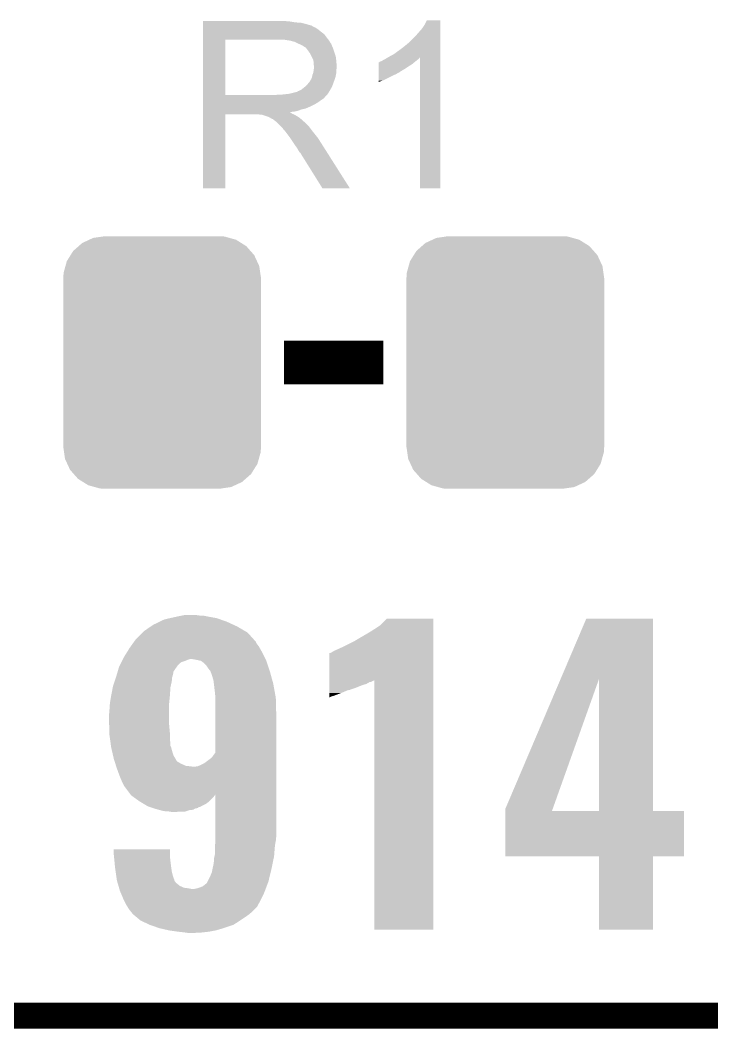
# Model space of a CAD drawing. Extents: x -1.3 to 24.2, y -3.9 to 24.8.
# Drawn here: x 7.7 to 11.73, y -3.89 to 2 of the extents above; entities that cross this region are included whole.
import ezdxf

# ---------------------------------------------------------------- set-up
doc = ezdxf.new("R2010")
doc.units = 0
doc.layers.get('0').update_dxf_attribs({"linetype": 'CONTINUOUS'})
for name, color, linetype in [('ISO_9141_CLICK_V101_GKO', 5, 'CONTINUOUS'), ('ISO_9141_CLICK_V101_GTO', 14, 'CONTINUOUS'), ('ISO_9141_CLICK_V101_GTS', 12, 'CONTINUOUS')]:
    doc.layers.add(name, color=color, linetype=linetype)

# ---------------------------------------------------------------- blocks, each defined once
blk = doc.blocks.new('CUSTOM_47')
for points in [[(-0.465932, 0.697008), (-0.425122, 0.715892), (0.461224, 0.697008), (0.431072, 0.715892)], [(-0.425122, 0.715892), (-0.402214, 0.726492), (0.431072, 0.715892), (0.392864, 0.726492)], [(-0.402214, 0.726492), (-0.346074, 0.73466), (0.392864, 0.726492), (0.36342, 0.73466)], [(-0.346074, 0.73466), (-0.33274, 0.7366), (0.36342, 0.73466), (0.33274, 0.7366)], [(-0.53404, 0.625952), (-0.518606, 0.650592), (0.536988, 0.625952), (0.515276, 0.650592)], [(-0.518606, 0.650592), (-0.486794, 0.678626), (0.515276, 0.650592), (0.490572, 0.678626)], [(-0.486794, 0.678626), (-0.465932, 0.697008), (0.490572, 0.678626), (0.461224, 0.697008)], [(-0.563878, 0.562234), (-0.555872, 0.591092), (0.566472, 0.562234), (0.55312, 0.591092)], [(-0.555872, 0.591092), (-0.53404, 0.625952), (0.55312, 0.591092), (0.536988, 0.625952)], [(-0.57464, 0.52344), (-0.563878, 0.562234), (0.572118, 0.52344), (0.566472, 0.562234)], [(-0.57658, 0.49276), (-0.57464, 0.52344), (0.57658, 0.49276), (0.572118, 0.52344)], [(-0.57658, -0.49276), (-0.57658, 0.49276), (0.57658, -0.49276), (0.57658, 0.49276)], [(-0.572116, -0.52344), (-0.57658, -0.49276), (0.57464, -0.52344), (0.57658, -0.49276)], [(-0.566472, -0.562234), (-0.572116, -0.52344), (0.563876, -0.562234), (0.57464, -0.52344)], [(-0.553118, -0.591092), (-0.566472, -0.562234), (0.555872, -0.591092), (0.563876, -0.562234)], [(-0.536988, -0.625952), (-0.553118, -0.591092), (0.534038, -0.625952), (0.555872, -0.591092)], [(-0.515274, -0.650592), (-0.536988, -0.625952), (0.518606, -0.650592), (0.534038, -0.625952)], [(-0.490572, -0.678626), (-0.515274, -0.650592), (0.486792, -0.678626), (0.518606, -0.650592)], [(-0.461222, -0.697008), (-0.490572, -0.678626), (0.465932, -0.697008), (0.486792, -0.678626)], [(-0.431072, -0.715892), (-0.461222, -0.697008), (0.42512, -0.715892), (0.465932, -0.697008)], [(-0.392862, -0.726492), (-0.431072, -0.715892), (0.402214, -0.726492), (0.42512, -0.715892)], [(-0.36342, -0.73466), (-0.392862, -0.726492), (0.346072, -0.73466), (0.402214, -0.726492)], [(-0.33274, -0.7366), (-0.36342, -0.73466), (0.33274, -0.7366), (0.346072, -0.73466)]]:
    blk.add_solid(points)

msp = doc.modelspace()

# ---------------------------------------------------------------- linework, layer by layer
at = {"layer": 'ISO_9141_CLICK_V101_GKO', "const_width": 0.1524}
msp.add_lwpolyline([(-1.27, -3.81), (21.59, -3.81), (24.13, -1.27)], dxfattribs=at)
at = {"layer": 'ISO_9141_CLICK_V101_GTO', "const_width": 0.254}
msp.add_lwpolyline([(9.23544, 0), (9.81456, 0)], dxfattribs=at)
at = {"layer": 'ISO_9141_CLICK_V101_GTO'}
for points in [[(8.76302, 1.98882), (8.763022, 1.99136), (9.26846, 1.98882), (9.24052, 1.99136)], [(8.76302, 1.98374), (8.76302, 1.98882), (9.298938, 1.98374), (9.26846, 1.98882)], [(8.76302, 1.9812), (8.76302, 1.98374), (9.3345, 1.9812), (9.298938, 1.98374)], [(8.76302, 1.97358), (8.76302, 1.9812), (9.364978, 1.97358), (9.3345, 1.9812)], [(8.76302, 1.9685), (8.76302, 1.97358), (9.380222, 1.9685), (9.364978, 1.97358)], [(8.76302, 1.96596), (8.76302, 1.9685), (9.392922, 1.96596), (9.380222, 1.9685)], [(8.76302, 1.965938), (8.76302, 1.96596), (9.39546, 1.965938), (9.392922, 1.96596)], [(8.76302, 1.963414), (8.76302, 1.965938), (9.395474, 1.963414), (9.39546, 1.965938)], [(8.76302, 1.95834), (8.76302, 1.963414), (9.40562, 1.95834), (9.395474, 1.963414)], [(8.76302, 1.953258), (8.76302, 1.95834), (9.418322, 1.953258), (9.40562, 1.95834)], [(8.76302, 1.9431), (8.76302, 1.953258), (9.43356, 1.9431), (9.418322, 1.953258)], [(8.76302, 1.9304), (8.76302, 1.9431), (9.4488, 1.9304), (9.43356, 1.9431)], [(10.00506, 1.90754), (10.04062, 1.94818), (10.147298, 1.90754), (10.147298, 1.94818)], [(10.04062, 1.94818), (10.05586, 1.971042), (10.147298, 1.94818), (10.147298, 1.971042)], [(10.05586, 1.971042), (10.068562, 1.996418), (10.147298, 1.971042), (10.1473, 1.996418)], [(10.068562, 1.996418), (10.068574, 1.99644), (10.1473, 1.996418), (10.068574, 1.99644)], [(8.763018, 1.89484), (8.76302, 1.915158), (9.48436, 1.89484), (9.469122, 1.915158)], [(8.763018, 1.88214), (8.763018, 1.89484), (9.494238, 1.88214), (9.48436, 1.89484)], [(8.76302, 1.915158), (8.76302, 1.9304), (9.469122, 1.915158), (9.4488, 1.9304)], [(9.961878, 1.864358), (10.00506, 1.90754), (10.147296, 1.864358), (10.147298, 1.90754)], [(8.763012, 1.559582), (8.763018, 1.88212), (8.89254, 1.559582), (8.892542, 1.88212)], [(8.763018, 1.88212), (8.763018, 1.88214), (8.892542, 1.88212), (9.19988, 1.88214)], [(9.271002, 1.87706), (9.237982, 1.88214), (9.498188, 1.87706), (9.494238, 1.88214)], [(9.289642, 1.871976), (9.271002, 1.87706), (9.50214, 1.871976), (9.498188, 1.87706)], [(9.29894, 1.86944), (9.289642, 1.871976), (9.502144, 1.86944), (9.50214, 1.871976)], [(9.298952, 1.869434), (9.29894, 1.86944), (9.502144, 1.869434), (9.502144, 1.86944)], [(9.31926, 1.85928), (9.298952, 1.869434), (9.50976, 1.85928), (9.502144, 1.869434)], [(9.33704, 1.85166), (9.31926, 1.85928), (9.512808, 1.85166), (9.50976, 1.85928)], [(9.34551, 1.84658), (9.33704, 1.85166), (9.51484, 1.84658), (9.512808, 1.85166)], [(9.34974, 1.844042), (9.34551, 1.84658), (9.515928, 1.844042), (9.51484, 1.84658)], [(9.357364, 1.83896), (9.34974, 1.844042), (9.518106, 1.83896), (9.515928, 1.844042)], [(9.359904, 1.838952), (9.357364, 1.83896), (9.51811, 1.838952), (9.518106, 1.83896)], [(9.36752, 1.8288), (9.359904, 1.838952), (9.52246, 1.8288), (9.51811, 1.838952)], [(9.37514, 1.81864), (9.36752, 1.8288), (9.525848, 1.81864), (9.52246, 1.8288)], [(9.90346, 1.81864), (9.93394, 1.8415), (10.147296, 1.81864), (10.147296, 1.8415)], [(9.93394, 1.8415), (9.961878, 1.864358), (10.147296, 1.8415), (10.147296, 1.864358)], [(9.384212, 1.80594), (9.37514, 1.81864), (9.53008, 1.80594), (9.525848, 1.81864)], [(9.38784, 1.800858), (9.384212, 1.80594), (9.531606, 1.800858), (9.53008, 1.80594)], [(9.398, 1.780538), (9.38784, 1.800858), (9.5377, 1.780538), (9.531606, 1.800858)], [(9.40562, 1.765296), (9.398, 1.780538), (9.539226, 1.765296), (9.5377, 1.780538)], [(9.407072, 1.75514), (9.40562, 1.765296), (9.54024, 1.75514), (9.539226, 1.765296)], [(9.812022, 1.76276), (9.822178, 1.76784), (10.01014, 1.76276), (10.016912, 1.76784)], [(9.822178, 1.76784), (9.826408, 1.770378), (10.016912, 1.76784), (10.020298, 1.770378)], [(9.826408, 1.770378), (9.839098, 1.777992), (10.020298, 1.770378), (10.025376, 1.777992)], [(9.839098, 1.777992), (9.839112, 1.778), (10.025376, 1.777992), (10.027898, 1.778)], [(9.839112, 1.778), (9.84758, 1.78308), (10.147294, 1.778), (10.147294, 1.78308)], [(9.84758, 1.78308), (9.875522, 1.79832), (10.147294, 1.78308), (10.147294, 1.79832)], [(9.875522, 1.79832), (9.90346, 1.81864), (10.147294, 1.79832), (10.147296, 1.81864)], [(10.02792, 1.016022), (10.027898, 1.778), (10.147278, 1.016022), (10.147294, 1.778)], [(9.405618, 1.689098), (9.40852, 1.709416), (9.54024, 1.689098), (9.54024, 1.709416)], [(9.40816, 1.747518), (9.407072, 1.75514), (9.540876, 1.747518), (9.54024, 1.75514)], [(9.408162, 1.734818), (9.40816, 1.747518), (9.541934, 1.734818), (9.540876, 1.747518)], [(9.4107, 1.727196), (9.408162, 1.734818), (9.54257, 1.727196), (9.541934, 1.734818)], [(9.40852, 1.709416), (9.409246, 1.714496), (9.54024, 1.709416), (9.542778, 1.714496)], [(9.409246, 1.714496), (9.4107, 1.72466), (9.542778, 1.714496), (9.542778, 1.72466)], [(9.4107, 1.724662), (9.4107, 1.727196), (9.54278, 1.724662), (9.54257, 1.727196)], [(9.4107, 1.72466), (9.4107, 1.724662), (9.542778, 1.72466), (9.54278, 1.724662)], [(9.78663, 1.69672), (9.786634, 1.71196), (9.913616, 1.69672), (9.939022, 1.71196)], [(9.786634, 1.71196), (9.786636, 1.7272), (9.939022, 1.71196), (9.96188, 1.7272)], [(9.786636, 1.7272), (9.78664, 1.7399), (9.96188, 1.7272), (9.982198, 1.7399)], [(9.78664, 1.7399), (9.786642, 1.75006), (9.982198, 1.7399), (9.99439, 1.75006)], [(9.786642, 1.75006), (9.789166, 1.750066), (9.99439, 1.75006), (9.994398, 1.750066)], [(9.789166, 1.750066), (9.7917, 1.7526), (9.994398, 1.750066), (9.99744, 1.7526)], [(9.7917, 1.7526), (9.791704, 1.752602), (9.99744, 1.7526), (9.997442, 1.752602)], [(9.791704, 1.752602), (9.796782, 1.75514), (9.997442, 1.752602), (10.000614, 1.75514)], [(9.796782, 1.75514), (9.804404, 1.757682), (10.000614, 1.75514), (10.003792, 1.757682)], [(9.804404, 1.757682), (9.812022, 1.76276), (10.003792, 1.757682), (10.01014, 1.76276)], [(9.38784, 1.643378), (9.392918, 1.650998), (9.527768, 1.643378), (9.530538, 1.650998)], [(9.392918, 1.650998), (9.397998, 1.663698), (9.530538, 1.650998), (9.535156, 1.663698)], [(9.397998, 1.6637), (9.40054, 1.676398), (9.535158, 1.6637), (9.537698, 1.676398)], [(9.397998, 1.663698), (9.397998, 1.6637), (9.535156, 1.663698), (9.535158, 1.6637)], [(9.40054, 1.676398), (9.405618, 1.689098), (9.537698, 1.676398), (9.54024, 1.689098)], [(9.78662, 1.64338), (9.786626, 1.67386), (9.809478, 1.64338), (9.87044, 1.67386)], [(9.786626, 1.67386), (9.786628, 1.68148), (9.87044, 1.67386), (9.888218, 1.68148)], [(9.786628, 1.68148), (9.78663, 1.6891), (9.888218, 1.68148), (9.900922, 1.6891)], [(9.78663, 1.696698), (9.78663, 1.69672), (9.91108, 1.696698), (9.913616, 1.69672)], [(9.78663, 1.694174), (9.78663, 1.696698), (9.911066, 1.694174), (9.91108, 1.696698)], [(9.78663, 1.6891), (9.78663, 1.694174), (9.900922, 1.6891), (9.911066, 1.694174)], [(9.324338, 1.58496), (9.334498, 1.590038), (9.501506, 1.58496), (9.504468, 1.590038)], [(9.334498, 1.590038), (9.356722, 1.607818), (9.504468, 1.590038), (9.51484, 1.607818)], [(9.356722, 1.607818), (9.359898, 1.610358), (9.51484, 1.607818), (9.515762, 1.610358)], [(9.359898, 1.610358), (9.3726, 1.62306), (9.515762, 1.610358), (9.52038, 1.62306)], [(9.3726, 1.62306), (9.382758, 1.635758), (9.52038, 1.62306), (9.524998, 1.635758)], [(9.382758, 1.635758), (9.385298, 1.6383), (9.524998, 1.635758), (9.525922, 1.6383)], [(9.385298, 1.6383), (9.38784, 1.643378), (9.525922, 1.6383), (9.527768, 1.643378)], [(9.78662, 1.63579), (9.78662, 1.64338), (9.78662, 1.63579), (9.809478, 1.64338)], [(8.76301, 1.54686), (8.763012, 1.549394), (9.474178, 1.54686), (9.4742, 1.549394)], [(8.76301, 1.546846), (8.76301, 1.54686), (9.471654, 1.546846), (9.474178, 1.54686)], [(8.76301, 1.54178), (8.76301, 1.546846), (9.469116, 1.54178), (9.471654, 1.546846)], [(8.76301, 1.52654), (8.76301, 1.54178), (9.44626, 1.52654), (9.469116, 1.54178)], [(8.763012, 1.55956), (8.763012, 1.559582), (9.182098, 1.55956), (8.89254, 1.559582)], [(8.763012, 1.549394), (8.763012, 1.55956), (9.4742, 1.549394), (9.48436, 1.55956)], [(9.182098, 1.55956), (9.199864, 1.562098), (9.48436, 1.55956), (9.486898, 1.562098)], [(9.199864, 1.562098), (9.19988, 1.5621), (9.486898, 1.562098), (9.486898, 1.5621)], [(9.220198, 1.5621), (9.265918, 1.56718), (9.486898, 1.5621), (9.490286, 1.56718)], [(9.265918, 1.56718), (9.306558, 1.57734), (9.490286, 1.56718), (9.497062, 1.57734)], [(9.309096, 1.57734), (9.316716, 1.582418), (9.497062, 1.57734), (9.500024, 1.582418)], [(9.316716, 1.582418), (9.324338, 1.58496), (9.500024, 1.582418), (9.501506, 1.58496)], [(8.76301, 1.518918), (8.76301, 1.52654), (9.436098, 1.518918), (9.44626, 1.52654)], [(8.76301, 1.50368), (8.76301, 1.518918), (9.4107, 1.50368), (9.436098, 1.518918)], [(8.76301, 1.49606), (8.76301, 1.50368), (9.39546, 1.49606), (9.4107, 1.50368)], [(8.76301, 1.48082), (8.76301, 1.49606), (9.359898, 1.48082), (9.39546, 1.49606)], [(8.76301, 1.475738), (8.76301, 1.48082), (9.337038, 1.475738), (9.359898, 1.48082)], [(8.76301, 1.46812), (8.76301, 1.475738), (9.316718, 1.46812), (9.337038, 1.475738)], [(8.763, 1.016022), (8.763008, 1.447778), (8.892518, 1.016022), (8.89254, 1.447778)], [(8.763008, 1.457958), (8.76301, 1.460466), (9.271004, 1.457958), (9.268492, 1.460466)], [(8.763008, 1.455418), (8.763008, 1.457958), (9.276082, 1.455418), (9.271004, 1.457958)], [(8.763008, 1.45034), (8.763008, 1.455418), (9.2837, 1.45034), (9.276082, 1.455418)], [(8.763008, 1.4478), (8.763008, 1.45034), (9.290052, 1.4478), (9.2837, 1.45034)], [(8.763008, 1.447778), (8.763008, 1.4478), (8.89254, 1.447778), (9.085578, 1.4478)], [(8.76301, 1.46304), (8.76301, 1.46812), (9.293858, 1.46304), (9.316718, 1.46812)], [(8.76301, 1.460466), (8.76301, 1.46304), (9.268492, 1.460466), (9.293858, 1.46304)], [(9.095738, 1.44526), (9.085578, 1.4478), (9.296402, 1.44526), (9.290052, 1.4478)], [(9.110974, 1.442726), (9.108434, 1.44526), (9.300626, 1.442726), (9.296402, 1.44526)], [(9.113516, 1.44272), (9.110974, 1.442726), (9.300636, 1.44272), (9.300626, 1.442726)], [(9.143998, 1.43256), (9.113516, 1.44272), (9.317568, 1.43256), (9.300636, 1.44272)], [(9.149078, 1.43002), (9.143998, 1.43256), (9.3218, 1.43002), (9.317568, 1.43256)], [(9.154158, 1.42748), (9.149078, 1.43002), (9.324976, 1.42748), (9.3218, 1.43002)], [(9.161778, 1.422402), (9.154158, 1.42748), (9.331324, 1.422402), (9.324976, 1.42748)], [(9.166856, 1.419862), (9.161778, 1.422402), (9.334498, 1.419862), (9.331324, 1.422402)], [(9.169394, 1.41986), (9.166856, 1.419862), (9.3345, 1.41986), (9.334498, 1.419862)], [(9.17194, 1.417322), (9.169394, 1.41986), (9.337038, 1.417322), (9.3345, 1.41986)], [(9.1821, 1.4097), (9.17194, 1.417322), (9.34466, 1.4097), (9.337038, 1.417322)], [(9.185276, 1.40716), (9.1821, 1.4097), (9.3472, 1.40716), (9.34466, 1.4097)], [(9.191628, 1.402078), (9.185276, 1.40716), (9.354822, 1.402078), (9.3472, 1.40716)], [(9.194798, 1.399542), (9.191628, 1.402078), (9.357358, 1.399542), (9.354822, 1.402078)], [(9.217662, 1.376678), (9.194798, 1.399542), (9.38022, 1.376678), (9.357358, 1.399542)], [(9.225278, 1.36906), (9.217662, 1.376678), (9.385936, 1.36906), (9.38022, 1.376678)], [(9.232898, 1.3589), (9.225278, 1.36906), (9.393556, 1.3589), (9.385936, 1.36906)], [(9.23417, 1.35636), (9.232898, 1.3589), (9.39546, 1.35636), (9.393556, 1.3589)], [(9.235434, 1.353834), (9.23417, 1.35636), (9.397426, 1.353834), (9.39546, 1.35636)], [(9.23797, 1.35382), (9.235434, 1.353834), (9.397436, 1.35382), (9.397426, 1.353834)], [(9.253216, 1.3335), (9.23797, 1.35382), (9.41324, 1.3335), (9.397436, 1.35382)], [(9.26846, 1.31318), (9.253216, 1.3335), (9.429496, 1.31318), (9.41324, 1.3335)], [(9.271848, 1.308098), (9.26846, 1.31318), (9.43356, 1.308098), (9.429496, 1.31318)], [(9.290474, 1.28016), (9.271848, 1.308098), (9.45134, 1.28016), (9.43356, 1.308098)], [(9.29894, 1.26746), (9.290474, 1.28016), (9.459398, 1.26746), (9.45134, 1.28016)], [(9.31164, 1.249682), (9.29894, 1.26746), (9.470678, 1.249682), (9.459398, 1.26746)], [(9.3218, 1.231898), (9.31164, 1.249682), (9.481962, 1.231898), (9.470678, 1.249682)], [(9.324338, 1.226826), (9.3218, 1.231898), (9.48518, 1.226826), (9.481962, 1.231898)], [(9.329414, 1.224282), (9.324338, 1.226826), (9.486794, 1.224282), (9.48518, 1.226826)], [(9.331962, 1.2192), (9.329414, 1.224282), (9.490018, 1.2192), (9.486794, 1.224282)], [(9.458958, 1.01601), (9.331962, 1.2192), (9.618934, 1.01601), (9.490018, 1.2192)], [(8.892518, 1.016), (8.763, 1.016022), (8.892518, 1.016), (8.892518, 1.016022)], [(9.61894, 1.016), (9.618934, 1.01601), (9.61894, 1.016), (9.458958, 1.01601)], [(10.147278, 1.016), (10.02792, 1.016022), (10.147278, 1.016), (10.147278, 1.016022)], [(8.45854, -1.53924), (8.473442, -1.52908), (8.961118, -1.53924), (8.938952, -1.52908)], [(8.473442, -1.52908), (8.510482, -1.5113), (8.938952, -1.52908), (8.900158, -1.5113)], [(8.510482, -1.5113), (8.536942, -1.4986), (8.900158, -1.5113), (8.863644, -1.4986)], [(8.536942, -1.4986), (8.570678, -1.490982), (8.863644, -1.4986), (8.84174, -1.490982)], [(8.570678, -1.490982), (8.61568, -1.48082), (8.84174, -1.490982), (8.78586, -1.48082)], [(8.61568, -1.48082), (8.64108, -1.47574), (8.78586, -1.48082), (8.763002, -1.47574)], [(8.64108, -1.47574), (8.653782, -1.4732), (8.742682, -1.47574), (8.7249, -1.4732)], [(9.794242, -1.534158), (9.834862, -1.493542), (10.106658, -1.534158), (10.10666, -1.493542)], [(9.834862, -1.493542), (9.834886, -1.49352), (10.10666, -1.493542), (9.834886, -1.49352)], [(10.847886, -1.846702), (10.998206, -1.493542), (11.386828, -1.846702), (11.38682, -1.493542)], [(10.998206, -1.493542), (10.998216, -1.49352), (11.38682, -1.493542), (10.998216, -1.49352)], [(8.38454, -1.6002), (8.409938, -1.574802), (9.04494, -1.6002), (9.022082, -1.574802)], [(8.409938, -1.574802), (8.41756, -1.56718), (9.022082, -1.574802), (9.009016, -1.56718)], [(8.41756, -1.56718), (8.45854, -1.53924), (9.009016, -1.56718), (8.961118, -1.53924)], [(9.70026, -1.59258), (9.71804, -1.58242), (10.106658, -1.59258), (10.106658, -1.58242)], [(9.71804, -1.58242), (9.74344, -1.56718), (10.106658, -1.58242), (10.106658, -1.56718)], [(9.74344, -1.56718), (9.794242, -1.534158), (10.106658, -1.56718), (10.106658, -1.534158)], [(8.340994, -1.656082), (8.35551, -1.635762), (9.088122, -1.656082), (9.072882, -1.635762)], [(8.35551, -1.635762), (8.36095, -1.628144), (9.072882, -1.635762), (9.07034, -1.628144)], [(8.36095, -1.628144), (8.371842, -1.612898), (9.07034, -1.628144), (9.056482, -1.612898)], [(8.371842, -1.612898), (8.38454, -1.6002), (9.056482, -1.612898), (9.04494, -1.6002)], [(9.57834, -1.65862), (9.644378, -1.6256), (10.106656, -1.65862), (10.106658, -1.6256)], [(9.644378, -1.6256), (9.68248, -1.60274), (10.106658, -1.6256), (10.106658, -1.60274)], [(9.68248, -1.60274), (9.687558, -1.6002), (10.106658, -1.60274), (10.106658, -1.6002)], [(9.687558, -1.6002), (9.70026, -1.59258), (10.106658, -1.6002), (10.106658, -1.59258)], [(8.30072, -1.719582), (8.318016, -1.69164), (9.122412, -1.719582), (9.10844, -1.69164)], [(8.318016, -1.69164), (8.333738, -1.666242), (9.10844, -1.69164), (9.093928, -1.666242)], [(8.333738, -1.666242), (8.340994, -1.656082), (9.093928, -1.666242), (9.088122, -1.656082)], [(9.499608, -1.85421), (9.499622, -1.69418), (10.106654, -1.85421), (10.106656, -1.69418)], [(9.499622, -1.69418), (9.504684, -1.694178), (10.106656, -1.69418), (10.106656, -1.694178)], [(9.504684, -1.694178), (9.514838, -1.6891), (10.106656, -1.694178), (10.106656, -1.6891)], [(9.514838, -1.6891), (9.527542, -1.68148), (10.106656, -1.6891), (10.106656, -1.68148)], [(9.527542, -1.68148), (9.5504, -1.67132), (10.106656, -1.68148), (10.106656, -1.67132)], [(9.5504, -1.67132), (9.57834, -1.65862), (10.106656, -1.67132), (10.106656, -1.65862)], [(8.27278, -1.77546), (8.27913, -1.762758), (8.609148, -1.77546), (8.61822, -1.762758)], [(8.27913, -1.762758), (8.28675, -1.74752), (8.61822, -1.762758), (8.636004, -1.74752)], [(8.28675, -1.74752), (8.29056, -1.7399), (8.636004, -1.74752), (8.65886, -1.7399)], [(8.29056, -1.7399), (8.2931, -1.73482), (8.65886, -1.7399), (8.671558, -1.73482)], [(8.2931, -1.73482), (8.29564, -1.72974), (8.671558, -1.73482), (8.686804, -1.72974)], [(8.29564, -1.72974), (8.30072, -1.719582), (9.12749, -1.72974), (9.122412, -1.719582)], [(8.72744, -1.73482), (8.699498, -1.72974), (9.13003, -1.73482), (9.12749, -1.72974)], [(8.738878, -1.737362), (8.72744, -1.73482), (9.1313, -1.737362), (9.13003, -1.73482)], [(8.750304, -1.739902), (8.738878, -1.737362), (9.132148, -1.739902), (9.1313, -1.737362)], [(8.768082, -1.752602), (8.750304, -1.739902), (9.13638, -1.752602), (9.132148, -1.739902)], [(8.78078, -1.7653), (8.768082, -1.752602), (9.140614, -1.7653), (9.13638, -1.752602)], [(8.255, -1.836418), (8.260184, -1.81864), (8.58266, -1.836418), (8.58774, -1.81864)], [(8.260184, -1.81864), (8.263148, -1.808478), (8.58774, -1.81864), (8.59028, -1.808478)], [(8.263148, -1.808478), (8.264632, -1.803394), (8.59028, -1.808478), (8.590284, -1.803394)], [(8.264632, -1.803394), (8.271298, -1.78054), (8.590284, -1.803394), (8.60552, -1.78054)], [(8.271298, -1.78054), (8.27278, -1.77546), (8.60552, -1.78054), (8.609148, -1.77546)], [(8.79094, -1.78054), (8.78078, -1.7653), (9.145692, -1.78054), (9.140614, -1.7653)], [(8.798562, -1.7907), (8.79094, -1.78054), (9.14908, -1.7907), (9.145692, -1.78054)], [(8.806176, -1.79832), (8.798562, -1.7907), (9.151618, -1.79832), (9.14908, -1.7907)], [(8.80618, -1.798326), (8.806176, -1.79832), (9.15162, -1.798326), (9.151618, -1.79832)], [(8.806182, -1.800862), (8.80618, -1.798326), (9.15232, -1.800862), (9.15162, -1.798326)], [(8.816338, -1.8288), (8.806182, -1.800862), (9.160028, -1.8288), (9.15232, -1.800862)], [(8.237222, -1.88976), (8.246534, -1.861818), (8.57367, -1.88976), (8.58012, -1.861818)], [(8.246534, -1.861818), (8.255, -1.83642), (8.58012, -1.861818), (8.582658, -1.83642)], [(8.255, -1.83642), (8.255, -1.836418), (8.582658, -1.83642), (8.58266, -1.836418)], [(8.82396, -1.856742), (8.816338, -1.8288), (9.167738, -1.856742), (9.160028, -1.8288)], [(8.82579, -1.871978), (8.82396, -1.856742), (9.17194, -1.871978), (9.167738, -1.856742)], [(8.83158, -1.92024), (8.82579, -1.871978), (9.180716, -1.92024), (9.17194, -1.871978)], [(9.499604, -1.89484), (9.499606, -1.88214), (9.65962, -1.89484), (9.690098, -1.88214)], [(9.499606, -1.861822), (9.499608, -1.856742), (9.745978, -1.861822), (9.753596, -1.856742)], [(9.499606, -1.86436), (9.499606, -1.861822), (9.733278, -1.86436), (9.745978, -1.861822)], [(9.499606, -1.874522), (9.499606, -1.86436), (9.715498, -1.874522), (9.733278, -1.86436)], [(9.499606, -1.88214), (9.499606, -1.874522), (9.690098, -1.88214), (9.715498, -1.874522)], [(9.499608, -1.856742), (9.499608, -1.85421), (9.753596, -1.856742), (9.761192, -1.85421)], [(9.76122, -3.307058), (9.761192, -1.85421), (10.106638, -3.307058), (10.106654, -1.85421)], [(10.525762, -2.603496), (10.847886, -1.846702), (10.802068, -2.603496), (11.071822, -1.846702)], [(11.071838, -2.6162), (11.071822, -1.846702), (11.386842, -2.6162), (11.386828, -1.846702)], [(8.22706, -1.9431), (8.228026, -1.93802), (8.569452, -1.9431), (8.56996, -1.93802)], [(8.228026, -1.93802), (8.236254, -1.894838), (8.56996, -1.93802), (8.5725, -1.894838)], [(8.236254, -1.894838), (8.237222, -1.88976), (8.5725, -1.894838), (8.57367, -1.88976)], [(8.83412, -1.945638), (8.83158, -1.92024), (9.185334, -1.945638), (9.180716, -1.92024)], [(9.4996, -1.943098), (9.499602, -1.92786), (9.527542, -1.943098), (9.56818, -1.92786)], [(9.499602, -1.91008), (9.499604, -1.89484), (9.616436, -1.91008), (9.65962, -1.89484)], [(9.499602, -1.912622), (9.499602, -1.91008), (9.603738, -1.912622), (9.613898, -1.91008)], [(9.499602, -1.92786), (9.499602, -1.912622), (9.56818, -1.92786), (9.603738, -1.912622)], [(8.2169, -2.02692), (8.21944, -1.98882), (8.56488, -2.02692), (8.56488, -1.98882)], [(8.21944, -1.98882), (8.22706, -1.9431), (8.56488, -1.98882), (8.569452, -1.9431)], [(8.834118, -1.955802), (8.83412, -1.945638), (9.18718, -1.955802), (9.185334, -1.945638)], [(8.834118, -2.05232), (8.834118, -1.955802), (9.18972, -2.05232), (9.18718, -1.955802)], [(9.4996, -1.94818), (9.4996, -1.943098), (9.50976, -1.94818), (9.527542, -1.943098)], [(9.4996, -1.953224), (9.4996, -1.94818), (9.4996, -1.953224), (9.50976, -1.94818)], [(8.21436, -2.0574), (8.2169, -2.02692), (8.56488, -2.0574), (8.56488, -2.02692)], [(8.21436, -2.0828), (8.21436, -2.0574), (8.56488, -2.0828), (8.56488, -2.0574)], [(8.834116, -2.275846), (8.834118, -2.05232), (9.18972, -2.275846), (9.18972, -2.05232)], [(8.21516, -2.110742), (8.21436, -2.0828), (8.56488, -2.110742), (8.56488, -2.0828)], [(8.216756, -2.16662), (8.21516, -2.110742), (8.56996, -2.16662), (8.56488, -2.110742)], [(8.2169, -2.171698), (8.216756, -2.16662), (8.56996, -2.171698), (8.56996, -2.16662)], [(8.220756, -2.199642), (8.2169, -2.171698), (8.56996, -2.199642), (8.56996, -2.171698)], [(8.224258, -2.22504), (8.220756, -2.199642), (8.5725, -2.22504), (8.56996, -2.199642)], [(8.22566, -2.235196), (8.224258, -2.22504), (8.5725, -2.235196), (8.5725, -2.22504)], [(8.22706, -2.245358), (8.22566, -2.235196), (8.577578, -2.245358), (8.5725, -2.235196)], [(8.22706, -2.24536), (8.22706, -2.245358), (8.57758, -2.24536), (8.577578, -2.245358)], [(8.229992, -2.25806), (8.22706, -2.24536), (8.58012, -2.25806), (8.57758, -2.24536)], [(8.237612, -2.29108), (8.229992, -2.25806), (8.590278, -2.29108), (8.58012, -2.25806)], [(8.2423, -2.3114), (8.237612, -2.29108), (8.602134, -2.3114), (8.590278, -2.29108)], [(8.813798, -2.303782), (8.834116, -2.275846), (9.18972, -2.303782), (9.18972, -2.275846)], [(8.245534, -2.321558), (8.2423, -2.3114), (8.608058, -2.321558), (8.602134, -2.3114)], [(8.247958, -2.329178), (8.245534, -2.321558), (8.61568, -2.329178), (8.608058, -2.321558)], [(8.25119, -2.33934), (8.247958, -2.329178), (8.633462, -2.33934), (8.61568, -2.329178)], [(8.255232, -2.352038), (8.25119, -2.33934), (8.661398, -2.352038), (8.633462, -2.33934)], [(8.256848, -2.35712), (8.255232, -2.352038), (8.70458, -2.35712), (8.661398, -2.352038)], [(8.732518, -2.35458), (8.7503, -2.34696), (9.18972, -2.35458), (9.18972, -2.34696)], [(8.7503, -2.34696), (8.770618, -2.3368), (9.18972, -2.34696), (9.18972, -2.3368)], [(8.770618, -2.3368), (8.79094, -2.32156), (9.18972, -2.3368), (9.18972, -2.32156)], [(8.79094, -2.32156), (8.813798, -2.303782), (9.18972, -2.32156), (9.18972, -2.303782)], [(8.26008, -2.36728), (8.256848, -2.35712), (9.18972, -2.36728), (9.18972, -2.35712)], [(8.27786, -2.41554), (8.26008, -2.36728), (9.18972, -2.41554), (9.18972, -2.36728)], [(8.717278, -2.35712), (8.732518, -2.35458), (9.18972, -2.35712), (9.18972, -2.35458)], [(8.29056, -2.44602), (8.27786, -2.41554), (9.18972, -2.44602), (9.18972, -2.41554)], [(8.30072, -2.466338), (8.29056, -2.44602), (9.18972, -2.466338), (9.18972, -2.44602)], [(8.3058, -2.47396), (8.30072, -2.466338), (9.18972, -2.47396), (9.18972, -2.466338)], [(8.340154, -2.519764), (8.3058, -2.47396), (9.18972, -2.519764), (9.18972, -2.47396)], [(8.343898, -2.524758), (8.340154, -2.519764), (8.83158, -2.524758), (8.834078, -2.519764)], [(8.343902, -2.52476), (8.343898, -2.524758), (8.83158, -2.52476), (8.83158, -2.524758)], [(8.372036, -2.54508), (8.343902, -2.52476), (8.8138, -2.54508), (8.83158, -2.52476)], [(8.834116, -2.76352), (8.834078, -2.519764), (9.18972, -2.76352), (9.18972, -2.519764)], [(8.389622, -2.557782), (8.372036, -2.54508), (8.799826, -2.557782), (8.8138, -2.54508)], [(8.41079, -2.570482), (8.389622, -2.557782), (8.785858, -2.570482), (8.799826, -2.557782)], [(8.440418, -2.58826), (8.41079, -2.570482), (8.752272, -2.58826), (8.785858, -2.570482)], [(8.45566, -2.59334), (8.440418, -2.58826), (8.742676, -2.59334), (8.752272, -2.58826)], [(8.455678, -2.593346), (8.45566, -2.59334), (8.737594, -2.593346), (8.742676, -2.59334)], [(8.470906, -2.598422), (8.455678, -2.593346), (8.732516, -2.598422), (8.737594, -2.593346)], [(8.478526, -2.600962), (8.470906, -2.598422), (8.717278, -2.600962), (8.732516, -2.598422)], [(8.48614, -2.6035), (8.478526, -2.600962), (8.713046, -2.6035), (8.717278, -2.600962)], [(8.504428, -2.60858), (8.48614, -2.6035), (8.704578, -2.60858), (8.713046, -2.6035)], [(8.513578, -2.611122), (8.504428, -2.60858), (8.681718, -2.611122), (8.704578, -2.60858)], [(8.531858, -2.6162), (8.513578, -2.611122), (8.666478, -2.6162), (8.681718, -2.611122)], [(8.564882, -2.61874), (8.531858, -2.6162), (8.658856, -2.61874), (8.666478, -2.6162)], [(8.580118, -2.62128), (8.564882, -2.61874), (8.5979, -2.62128), (8.658856, -2.61874)], [(10.52576, -2.616172), (10.525762, -2.603496), (10.79755, -2.616172), (10.802068, -2.603496)], [(10.52576, -2.6162), (10.52576, -2.616172), (11.071838, -2.6162), (10.79755, -2.616172)], [(10.52576, -2.616222), (10.52576, -2.6162), (11.56716, -2.616222), (11.386842, -2.6162)], [(10.52576, -2.880338), (10.52576, -2.616222), (11.567138, -2.880338), (11.56716, -2.616222)], [(8.83412, -2.78892), (8.834116, -2.76352), (9.18718, -2.78892), (9.18972, -2.76352)], [(8.83158, -2.83718), (8.832934, -2.816858), (9.180474, -2.83718), (9.1821, -2.816858)], [(8.832934, -2.816858), (8.83412, -2.799082), (9.1821, -2.816858), (9.185332, -2.799082)], [(8.83412, -2.799082), (8.83412, -2.78892), (9.185332, -2.799082), (9.18718, -2.78892)], [(8.2423, -2.870202), (8.24232, -2.839742), (8.56996, -2.870202), (8.56996, -2.839742)], [(8.24353, -2.8829), (8.2423, -2.870202), (8.56996, -2.8829), (8.56996, -2.870202)], [(8.24232, -2.839742), (8.242322, -2.83972), (8.56996, -2.839742), (8.242322, -2.83972)], [(8.8265, -2.893058), (8.82932, -2.880362), (9.174392, -2.893058), (9.17702, -2.880362)], [(8.82932, -2.880362), (8.83158, -2.870198), (9.17702, -2.880362), (9.177832, -2.870198)], [(8.83158, -2.870198), (8.83158, -2.83718), (9.177832, -2.870198), (9.180474, -2.83718)], [(11.071838, -2.88036), (10.52576, -2.880338), (11.567138, -2.88036), (11.567138, -2.880338)], [(11.07184, -2.880382), (11.071838, -2.88036), (11.38682, -2.880382), (11.567138, -2.88036)], [(11.07186, -3.307058), (11.07184, -2.880382), (11.386798, -3.307058), (11.38682, -2.880382)], [(8.245988, -2.9083), (8.24353, -2.8829), (8.5725, -2.9083), (8.56996, -2.8829)], [(8.24992, -2.94894), (8.245988, -2.9083), (8.577802, -2.94894), (8.5725, -2.9083)], [(8.81888, -2.94894), (8.82396, -2.926078), (9.16283, -2.94894), (9.16756, -2.926078)], [(8.82396, -2.920998), (8.8265, -2.910838), (9.168612, -2.920998), (9.170714, -2.910838)], [(8.82396, -2.926078), (8.82396, -2.920998), (9.16756, -2.926078), (9.168612, -2.920998)], [(8.8265, -2.910838), (8.8265, -2.893058), (9.170714, -2.910838), (9.174392, -2.893058)], [(8.252462, -2.96672), (8.24992, -2.94894), (8.58012, -2.96672), (8.577802, -2.94894)], [(8.256816, -2.997202), (8.252462, -2.96672), (8.587742, -2.997202), (8.58012, -2.96672)], [(8.259718, -3.017524), (8.256816, -2.997202), (8.59536, -3.017524), (8.587742, -2.997202)], [(8.7884, -3.02768), (8.80618, -2.99212), (9.143998, -3.02768), (9.152582, -2.99212)], [(8.80618, -2.99212), (8.8138, -2.974338), (9.152582, -2.99212), (9.156874, -2.974338)], [(8.8138, -2.974338), (8.817862, -2.95402), (9.156874, -2.974338), (9.16178, -2.95402)], [(8.817862, -2.95402), (8.81888, -2.94894), (9.16178, -2.95402), (9.16283, -2.94894)], [(8.26008, -3.020058), (8.259718, -3.017524), (8.595362, -3.020058), (8.59536, -3.017524)], [(8.260082, -3.020064), (8.26008, -3.020058), (8.595362, -3.020064), (8.595362, -3.020058)], [(8.261564, -3.02514), (8.260082, -3.020064), (8.597902, -3.02514), (8.595362, -3.020064)], [(8.264526, -3.035302), (8.261564, -3.02514), (8.605522, -3.035302), (8.597902, -3.02514)], [(8.266748, -3.04292), (8.264526, -3.035302), (8.61568, -3.04292), (8.605522, -3.035302)], [(8.269712, -3.05308), (8.266748, -3.04292), (8.628382, -3.05308), (8.61568, -3.04292)], [(8.272674, -3.06324), (8.269712, -3.05308), (8.651244, -3.06324), (8.628382, -3.05308)], [(8.73252, -3.065778), (8.760462, -3.055618), (9.129548, -3.065778), (9.133402, -3.055618)], [(8.760462, -3.055618), (8.78586, -3.035294), (9.133402, -3.055618), (9.14111, -3.035294)], [(8.78586, -3.035294), (8.788398, -3.027682), (9.14111, -3.035294), (9.143998, -3.027682)], [(8.788398, -3.027682), (8.7884, -3.02768), (9.143998, -3.027682), (9.143998, -3.02768)], [(8.273414, -3.06578), (8.272674, -3.06324), (8.671558, -3.06578), (8.651244, -3.06324)], [(8.274896, -3.07086), (8.273414, -3.06578), (8.699502, -3.07086), (8.671558, -3.06578)], [(8.277858, -3.08102), (8.274896, -3.07086), (9.123766, -3.08102), (9.12762, -3.07086)], [(8.286416, -3.101342), (8.277858, -3.08102), (9.11606, -3.101342), (9.123766, -3.08102)], [(8.29818, -3.12928), (8.286416, -3.101342), (9.101572, -3.12928), (9.11606, -3.101342)], [(8.709662, -3.07086), (8.73252, -3.065778), (9.12762, -3.07086), (9.129548, -3.065778)], [(8.31596, -3.164838), (8.29818, -3.12928), (9.083134, -3.164838), (9.101572, -3.12928)], [(8.319194, -3.16992), (8.31596, -3.164838), (9.0805, -3.16992), (9.083134, -3.164838)], [(8.322428, -3.175), (8.319194, -3.16992), (9.077958, -3.175), (9.0805, -3.16992)], [(8.33374, -3.192778), (8.322428, -3.175), (9.06018, -3.192778), (9.077958, -3.175)], [(8.333742, -3.19278), (8.33374, -3.192778), (9.06018, -3.19278), (9.06018, -3.192778)], [(8.34644, -3.20802), (8.333742, -3.19278), (9.043416, -3.20802), (9.06018, -3.19278)], [(8.35152, -3.215638), (8.34644, -3.20802), (9.035036, -3.215638), (9.043416, -3.20802)], [(8.354572, -3.21818), (8.35152, -3.215638), (9.03224, -3.21818), (9.035036, -3.215638)], [(8.388098, -3.24612), (8.354572, -3.21818), (8.9916, -3.24612), (9.03224, -3.21818)], [(8.39724, -3.25374), (8.388098, -3.24612), (8.979876, -3.25374), (8.9916, -3.24612)], [(8.45058, -3.27914), (8.39724, -3.25374), (8.9408, -3.27914), (8.979876, -3.25374)], [(8.509, -3.299458), (8.45058, -3.27914), (8.879846, -3.299458), (8.9408, -3.27914)], [(8.520184, -3.302), (8.509, -3.299458), (8.87222, -3.302), (8.879846, -3.299458)], [(8.564882, -3.31216), (8.520184, -3.302), (8.836662, -3.31216), (8.87222, -3.302)], [(8.61822, -3.31978), (8.564882, -3.31216), (8.796022, -3.31978), (8.836662, -3.31216)], [(8.661402, -3.32486), (8.61822, -3.31978), (8.7503, -3.32486), (8.796022, -3.31978)], [(8.676638, -3.3274), (8.661402, -3.32486), (8.6995, -3.3274), (8.7503, -3.32486)], [(10.106638, -3.30708), (9.76122, -3.307058), (10.106638, -3.30708), (10.106638, -3.307058)], [(11.386798, -3.30708), (11.07186, -3.307058), (11.386798, -3.30708), (11.386798, -3.307058)]]:
    msp.add_solid(points, dxfattribs=at)

# ---------------------------------------------------------------- block references
at = {"layer": 'ISO_9141_CLICK_V101_GTS'}
for p in [(8.52424, 0), (10.52576, 0)]:
    msp.add_blockref('CUSTOM_47', p, dxfattribs=at)

doc.saveas('drawing.dxf')
